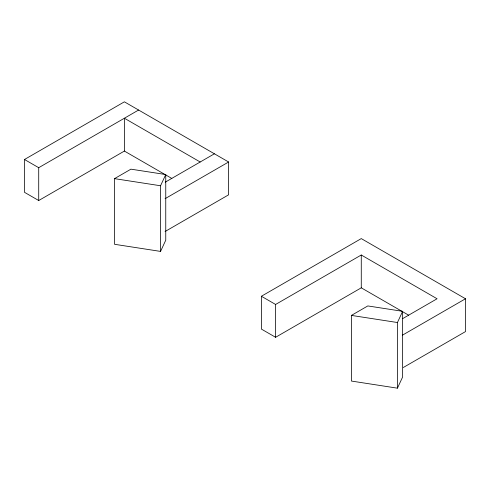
<?xml version="1.0" encoding="UTF-8"?>
<svg xmlns="http://www.w3.org/2000/svg" width="490" height="490" viewBox="0 0 490 490"><rect width="100%" height="100%" fill="white"/><g stroke="black" fill="none" stroke-linecap="round" stroke-linejoin="round"><path stroke-width="0.73" d="M160.555 251.407L160.555 185.759L165.755 174.55L130.928 169.166L114.519 178.642L114.519 244.29L160.555 251.407L165.755 240.198L165.755 174.55M397.439 388.172L397.439 322.524L402.639 311.315L367.812 305.932L351.404 315.407L351.404 381.055L397.439 388.172L402.639 376.963L402.639 311.315M171.843 178.464L124.387 151.061L38.716 200.526L24.5 192.319L24.5 159.495L124.387 101.828L228.616 162L228.616 194.824L165.063 231.519M24.5 159.495L38.716 167.696L138.597 110.029M165.228 182.188L214.4 153.799M165.063 198.695L228.616 162M408.611 315.156L361.271 287.826L275.601 337.285L261.384 329.084L261.384 296.26L361.271 238.593L465.5 298.765L465.5 331.589L403.295 367.506M261.384 296.26L275.601 304.462L361.271 255.002L437.074 298.765L402.658 318.635M402.425 335.185L465.5 298.765M114.519 178.642L160.555 185.759M351.404 315.407L397.439 322.524M200.19 162L124.387 118.237L124.387 151.061M361.271 255.002L361.271 287.826M275.601 304.462L275.601 337.285M38.716 167.696L38.716 200.526"/></g></svg>
